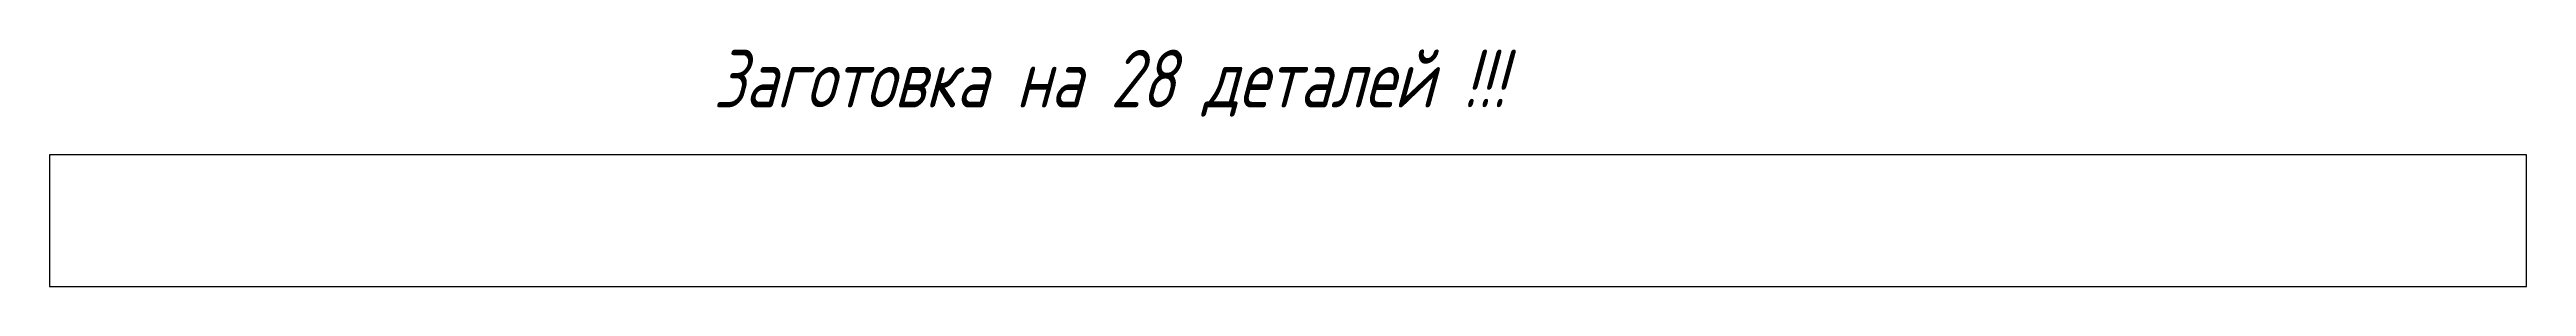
# Model space of a CAD drawing. Header units: millimetres. Extents: x 32 to 632, y 8 to 65.
import ezdxf

# ---------------------------------------------------------------- set-up
doc = ezdxf.new("R2010")
doc.units = ezdxf.units.MM
doc.linetypes.add('K5LT_THIN', pattern=[0])
doc.styles.add('KTEXTSTYLE', font='GOST_AU.SHX', dxfattribs={"width": 0.96, "height": 5})

msp = doc.modelspace()

# ---------------------------------------------------------------- linework, layer by layer
at = {"color": 7, "linetype": 'K5LT_THIN'}
for p, q in [((632.28, 39.94), (32.28, 39.94)), ((32.28, 39.94), (32.28, 7.94)), ((632.28, 7.94), (632.28, 39.94)), ((32.28, 7.94), (632.28, 7.94))]:
    msp.add_line(p, q, dxfattribs=at)

# ---------------------------------------------------------------- texts
at = {"color": 7, "insert": (193.09, 65.4), "char_height": 2.5, "attachment_point": 1, "style": 'KTEXTSTYLE'}
msp.add_mtext('\\H3.5;\\W0.96;\\Q15;\\Q15;\\H14.00;{\\c255;Заготовка на 28 деталей !!!}', dxfattribs=at)

doc.saveas('drawing.dxf')
